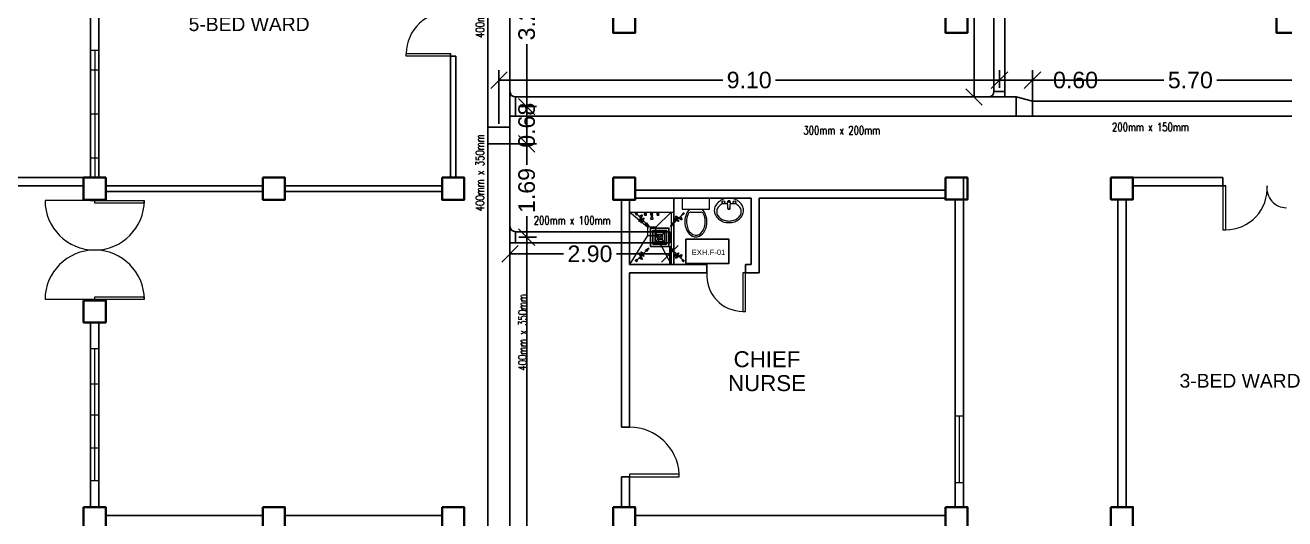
# Model space of a CAD drawing. Header units: millimetres. Extents: x 116 to 538, y 77 to 149.
# Drawn here: x 248.89 to 271.73, y 122.07 to 131.02 of the extents above; entities that cross this region are included whole.
import ezdxf

# ---------------------------------------------------------------- set-up
doc = ezdxf.new("R2010")
doc.units = ezdxf.units.MM
doc.header["$MEASUREMENT"] = 0
for name, color, linetype in [('AIR', 7, 'Continuous'), ('AIR-00', 8, 'Continuous'), ('AIR-03', 30, 'Continuous'), ('dimen', 7, 'Continuous'), ('ducting label', 7, 'Continuous'), ('exhaust', 7, 'Continuous'), ('label', 7, 'Continuous'), ('Legends', 7, 'Continuous')]:
    doc.layers.add(name, color=color, linetype=linetype)
doc.styles.add('Arch-Dim', font='simplex.shx', dxfattribs={"width": 0.75})
doc.styles.get("Standard").update_dxf_attribs({"font": 'arial.ttf'})
doc.styles.add('SWISSLT175', font='swissl.ttf', dxfattribs={"height": 0.175})
doc.dimstyles.new('Copy of dimension', dxfattribs={"dimtxt": 0.3, "dimasz": 0.3, "dimexe": 0.18, "dimexo": 0.0625, "dimgap": 0.09, "dimtad": 0, "dimzin": 0, "dimdsep": 46, "dimtxsty": 'Standard', "dimblk": 'OBLIQUE', "dimcen": 0.09, "dimclrd": 256, "dimclre": 256, "dimclrt": 256, "dimadec": 0, "dimazin": 0, "dimtfac": 1, "dimtofl": 0, "dimtmove": 0, "dimatfit": 3, "dimldrblk": 'OBLIQUE', "dimfxl": 1, "dimtolj": 1, "dimtzin": 0, "dimarcsym": 0})

# ---------------------------------------------------------------- blocks, each defined once
blk = doc.blocks.new('GRILL-C-IN')
at = {"layer": 'AIR-00', "color": 7, "ltscale": 3}
for p, q in [((-0.623, 0.601), (-0.674, 0.651)), ((-0.601, 0.623), (-0.651, 0.674)), ((-0.637, 0.637), (-0.3, 0.3)), ((0.637, 0.637), (0.3, 0.3)), ((0.601, 0.623), (0.651, 0.674)), ((0.623, 0.601), (0.674, 0.651)), ((-0.637, -0.637), (-0.3, -0.3)), ((0.637, -0.637), (0.3, -0.3)), ((-0.623, -0.601), (-0.674, -0.651)), ((-0.601, -0.623), (-0.651, -0.674)), ((0.601, -0.623), (0.651, -0.674)), ((0.623, -0.601), (0.674, -0.651))]:
    blk.add_line(p, q, dxfattribs=at)
at = {"layer": 'AIR-00', "color": 7}
for p, q in [((-0.188, 0.187), (0.187, -0.188)), ((0.187, 0.187), (-0.188, -0.188))]:
    blk.add_line(p, q, dxfattribs=at)
at = {"layer": 'AIR-00', "color": 7, "ltscale": 3}
for points in [[(-0.362, 0.393), (-0.393, 0.362), (-0.3, 0.3)], [(0.393, 0.362), (0.362, 0.393), (0.3, 0.3)], [(-0.362, -0.393), (-0.393, -0.362), (-0.3, -0.3)], [(0.393, -0.362), (0.362, -0.393), (0.3, -0.3)]]:
    blk.add_lwpolyline(points, close=True, dxfattribs=at)
at = {"layer": 'AIR-00', "color": 7}
for points in [[(-0.188, -0.188), (0.187, -0.188), (0.187, 0.187), (-0.188, 0.187)], [(-0.125, -0.125), (0.125, -0.125), (0.125, 0.125), (-0.125, 0.125)], [(-0.062, -0.062), (0.062, -0.062), (0.062, 0.062), (-0.062, 0.062)]]:
    blk.add_lwpolyline(points, close=True, dxfattribs=at)
at = {"layer": 'AIR-00', "color": 7, "ltscale": 3}
for points in [[(-0.441, 0.441), (-0.512, 0.404), (-0.432, 0.514), (-0.568, 0.43), (-0.477, 0.6), (-0.561, 0.561)], [(0.441, 0.441), (0.404, 0.512), (0.514, 0.432), (0.43, 0.568), (0.6, 0.477), (0.561, 0.561)], [(-0.441, -0.441), (-0.512, -0.404), (-0.432, -0.514), (-0.568, -0.43), (-0.477, -0.6), (-0.561, -0.561)], [(0.441, -0.441), (0.404, -0.512), (0.514, -0.432), (0.43, -0.568), (0.6, -0.477), (0.561, -0.561)]]:
    blk.add_spline(points, degree=3, dxfattribs=at)
for points in [[(-0.3, 0.3), (-0.362, 0.393), (-0.393, 0.362)], [(0.3, 0.3), (0.393, 0.362), (0.362, 0.393)], [(-0.3, -0.3), (-0.362, -0.393), (-0.393, -0.362)], [(0.3, -0.3), (0.393, -0.362), (0.362, -0.393)]]:
    blk.add_solid(points, dxfattribs=at)
at = {"layer": 'AIR-03', "color": 7}
blk.add_lwpolyline([(-0.25, -0.25), (0.25, -0.25), (0.25, 0.25), (-0.25, 0.25)], close=True, dxfattribs=at)
blk = doc.blocks.new('_Oblique')
at = {"color": 0, "linetype": 'ByBlock', "lineweight": -2}
blk.add_line((-0.5, -0.5), (0.5, 0.5), dxfattribs=at)
blk = doc.blocks.new('*D56')
at = {"layer": 'Defpoints', "color": 0, "transparency": 16777216}
for p in [(257.48, 132.765), (257.78, 129.548), (257.983, 129.548)]:
    blk.add_point(p, dxfattribs=at)
at = {"layer": 'dimen', "lineweight": -2, "transparency": 16777216}
for p, q in [((257.542, 132.765), (258.163, 132.765)), ((257.983, 132.765), (257.983, 131.634)), ((257.983, 129.548), (257.983, 130.678)), ((257.842, 129.548), (258.163, 129.548))]:
    blk.add_line(p, q, dxfattribs=at)
at = {"layer": 'dimen', "lineweight": -2, "transparency": 16777216, "xscale": 0.3, "yscale": 0.3, "zscale": 0.3}
for p, rotation in [((257.983, 132.765), 90), ((257.983, 129.548), 270)]:
    blk.add_blockref('_Oblique', p, dxfattribs=dict(at, rotation=rotation))
at = {"layer": 'dimen', "transparency": 16777216, "insert": (257.983, 131.156), "char_height": 0.3, "attachment_point": 5, "rotation": 90}
blk.add_mtext('\\A1;3.22', dxfattribs=at)
blk = doc.blocks.new('*D57')
at = {"layer": 'Defpoints', "color": 0, "transparency": 16777216}
for p in [(257.78, 129.548), (257.48, 128.873), (257.983, 128.873)]:
    blk.add_point(p, dxfattribs=at)
at = {"layer": 'dimen', "lineweight": -2, "transparency": 16777216}
for p, q in [((257.842, 129.548), (258.163, 129.548)), ((257.983, 129.548), (257.983, 128.873)), ((257.542, 128.873), (258.163, 128.873))]:
    blk.add_line(p, q, dxfattribs=at)
at = {"layer": 'dimen', "lineweight": -2, "transparency": 16777216, "xscale": 0.3, "yscale": 0.3, "zscale": 0.3}
for p, rotation in [((257.983, 129.548), 90), ((257.983, 128.873), 270)]:
    blk.add_blockref('_Oblique', p, dxfattribs=dict(at, rotation=rotation))
at = {"layer": 'dimen', "transparency": 16777216, "insert": (257.983, 129.211), "char_height": 0.3, "attachment_point": 5, "rotation": 90}
blk.add_mtext('\\A1;0.68', dxfattribs=at)
blk = doc.blocks.new('*D58')
at = {"layer": 'Defpoints', "color": 0, "transparency": 16777216}
for p in [(257.48, 128.873), (257.78, 127.18), (257.983, 127.18)]:
    blk.add_point(p, dxfattribs=at)
at = {"layer": 'dimen', "lineweight": -2, "transparency": 16777216}
for p, q in [((257.542, 128.873), (258.163, 128.873)), ((257.983, 128.873), (257.983, 128.492)), ((257.983, 127.18), (257.983, 127.561)), ((257.842, 127.18), (258.163, 127.18))]:
    blk.add_line(p, q, dxfattribs=at)
at = {"layer": 'dimen', "lineweight": -2, "transparency": 16777216, "xscale": 0.3, "yscale": 0.3, "zscale": 0.3}
for p, rotation in [((257.983, 128.873), 90), ((257.983, 127.18), 270)]:
    blk.add_blockref('_Oblique', p, dxfattribs=dict(at, rotation=rotation))
at = {"layer": 'dimen', "transparency": 16777216, "insert": (257.983, 128.027), "char_height": 0.3, "attachment_point": 5, "rotation": 90}
blk.add_mtext('\\A1;1.69', dxfattribs=at)
blk = doc.blocks.new('*D59')
at = {"layer": 'Defpoints', "color": 0, "transparency": 16777216}
for p in [(257.78, 127.18), (257.78, 110.447), (257.983, 110.447)]:
    blk.add_point(p, dxfattribs=at)
at = {"layer": 'dimen', "lineweight": -2, "transparency": 16777216}
for p, q in [((257.842, 127.18), (258.163, 127.18)), ((257.983, 127.18), (257.983, 119.396)), ((257.983, 110.447), (257.983, 118.232)), ((257.842, 110.447), (258.163, 110.447))]:
    blk.add_line(p, q, dxfattribs=at)
at = {"layer": 'dimen', "lineweight": -2, "transparency": 16777216, "xscale": 0.3, "yscale": 0.3, "zscale": 0.3}
for p, rotation in [((257.983, 127.18), 90), ((257.983, 110.447), 270)]:
    blk.add_blockref('_Oblique', p, dxfattribs=dict(at, rotation=rotation))
at = {"layer": 'dimen', "transparency": 16777216, "insert": (257.983, 118.814), "char_height": 0.3, "attachment_point": 5, "rotation": 90}
blk.add_mtext('\\A1;16.73', dxfattribs=at)
blk = doc.blocks.new('*D60')
at = {"layer": 'Defpoints', "color": 0, "transparency": 16777216}
for p in [(257.68, 127.08), (260.58, 127.08), (260.58, 126.878)]:
    blk.add_point(p, dxfattribs=at)
at = {"layer": 'dimen', "lineweight": -2, "transparency": 16777216}
for p, q in [((257.68, 127.018), (257.68, 126.698)), ((260.58, 127.018), (260.58, 126.698)), ((257.68, 126.878), (258.648, 126.878)), ((260.58, 126.878), (259.611, 126.878))]:
    blk.add_line(p, q, dxfattribs=at)
at = {"layer": 'dimen', "lineweight": -2, "transparency": 16777216, "xscale": 0.3, "yscale": 0.3, "zscale": 0.3, "rotation": 180}
blk.add_blockref('_Oblique', (257.68, 126.878), dxfattribs=at)
at = {"layer": 'dimen', "lineweight": -2, "transparency": 16777216, "xscale": 0.3, "yscale": 0.3, "zscale": 0.3}
blk.add_blockref('_Oblique', (260.58, 126.878), dxfattribs=at)
at = {"layer": 'dimen', "transparency": 16777216, "insert": (259.13, 126.878), "char_height": 0.3, "attachment_point": 5}
blk.add_mtext('\\A1;2.90', dxfattribs=at)
blk = doc.blocks.new('*D71')
at = {"layer": 'Defpoints', "color": 0, "transparency": 16777216}
for p in [(266.555, 130.029), (266.555, 129.823), (257.48, 129.173)]:
    blk.add_point(p, dxfattribs=at)
at = {"layer": 'dimen', "lineweight": -2, "transparency": 16777216}
for p, q in [((257.48, 129.236), (257.48, 130.209)), ((266.555, 129.886), (266.555, 130.209)), ((257.48, 130.029), (261.538, 130.029)), ((266.555, 130.029), (262.496, 130.029))]:
    blk.add_line(p, q, dxfattribs=at)
at = {"layer": 'dimen', "lineweight": -2, "transparency": 16777216, "xscale": 0.3, "yscale": 0.3, "zscale": 0.3, "rotation": 180}
blk.add_blockref('_Oblique', (257.48, 130.029), dxfattribs=at)
at = {"layer": 'dimen', "lineweight": -2, "transparency": 16777216, "xscale": 0.3, "yscale": 0.3, "zscale": 0.3}
blk.add_blockref('_Oblique', (266.555, 130.029), dxfattribs=at)
at = {"layer": 'dimen', "transparency": 16777216, "insert": (262.017, 130.029), "char_height": 0.3, "attachment_point": 5}
blk.add_mtext('\\A1;9.10', dxfattribs=at)
blk = doc.blocks.new('*D72')
at = {"layer": 'Defpoints', "color": 0, "transparency": 16777216}
for p in [(267.155, 130.029), (266.555, 129.823), (267.155, 129.511)]:
    blk.add_point(p, dxfattribs=at)
at = {"layer": 'dimen', "lineweight": -2, "transparency": 16777216}
for p, q in [((266.555, 129.886), (266.555, 130.209)), ((267.155, 129.573), (267.155, 130.209)), ((266.555, 130.029), (267.155, 130.029)), ((267.155, 130.029), (267.455, 130.029))]:
    blk.add_line(p, q, dxfattribs=at)
at = {"layer": 'dimen', "lineweight": -2, "transparency": 16777216, "xscale": 0.3, "yscale": 0.3, "zscale": 0.3, "rotation": 180}
blk.add_blockref('_Oblique', (266.555, 130.029), dxfattribs=at)
at = {"layer": 'dimen', "lineweight": -2, "transparency": 16777216, "xscale": 0.3, "yscale": 0.3, "zscale": 0.3}
blk.add_blockref('_Oblique', (267.155, 130.029), dxfattribs=at)
at = {"layer": 'dimen', "transparency": 16777216, "insert": (267.934, 130.029), "char_height": 0.3, "attachment_point": 5}
blk.add_mtext('\\A1;0.60', dxfattribs=at)
blk = doc.blocks.new('*D73')
at = {"layer": 'Defpoints', "color": 0, "transparency": 16777216}
for p in [(272.876, 130.029), (267.155, 129.511), (272.876, 129.273)]:
    blk.add_point(p, dxfattribs=at)
at = {"layer": 'dimen', "lineweight": -2, "transparency": 16777216}
for p, q in [((267.155, 129.573), (267.155, 130.209)), ((272.876, 129.336), (272.876, 130.209)), ((267.155, 130.029), (269.537, 130.029)), ((272.876, 130.029), (270.495, 130.029))]:
    blk.add_line(p, q, dxfattribs=at)
at = {"layer": 'dimen', "lineweight": -2, "transparency": 16777216, "xscale": 0.3, "yscale": 0.3, "zscale": 0.3, "rotation": 180}
blk.add_blockref('_Oblique', (267.155, 130.029), dxfattribs=at)
at = {"layer": 'dimen', "lineweight": -2, "transparency": 16777216, "xscale": 0.3, "yscale": 0.3, "zscale": 0.3}
blk.add_blockref('_Oblique', (272.876, 130.029), dxfattribs=at)
at = {"layer": 'dimen', "transparency": 16777216, "insert": (270.016, 130.029), "char_height": 0.3, "attachment_point": 5}
blk.add_mtext('\\A1;5.70', dxfattribs=at)
blk = doc.blocks.new('*D81')
at = {"layer": 'Defpoints', "color": 0, "transparency": 16777216}
for p in [(266.094, 137.444), (266.655, 137.444), (266.655, 129.723)]:
    blk.add_point(p, dxfattribs=at)
at = {"layer": 'dimen', "lineweight": -2, "transparency": 16777216}
for p, q in [((266.593, 137.444), (265.914, 137.444)), ((266.094, 137.444), (266.094, 134.062)), ((266.094, 129.723), (266.094, 133.106)), ((266.593, 129.723), (265.914, 129.723))]:
    blk.add_line(p, q, dxfattribs=at)
at = {"layer": 'dimen', "lineweight": -2, "transparency": 16777216, "xscale": 0.3, "yscale": 0.3, "zscale": 0.3}
for p, rotation in [((266.094, 137.444), 90), ((266.094, 129.723), 270)]:
    blk.add_blockref('_Oblique', p, dxfattribs=dict(at, rotation=rotation))
at = {"layer": 'dimen', "transparency": 16777216, "insert": (266.094, 133.584), "char_height": 0.3, "attachment_point": 5, "rotation": 90}
blk.add_mtext('\\A1;7.70', dxfattribs=at)

msp = doc.modelspace()

# ---------------------------------------------------------------- linework, layer by layer
at = {"color": 8, "lineweight": 25}
for p, q in [((250.075, 128.26), (250.075, 133.86)), ((250.225, 128.26), (250.225, 133.86)), ((256.6, 130.51), (256.6, 128.26)), ((256.6, 130.46), (256.7, 130.46)), ((256.7, 130.46), (256.7, 128.26)), ((244.65, 128.26), (249.95, 128.26)), ((270.607, 128.264), (268.975, 128.264)), ((270.607, 128.114), (270.607, 128.264)), ((246.95, 128.11), (249.95, 128.11)), ((250.35, 128.11), (253.2, 128.11)), ((250.35, 128.01), (253.2, 128.01)), ((253.6, 128.11), (256.45, 128.11)), ((253.6, 128.01), (256.45, 128.01)), ((270.657, 128.114), (268.975, 128.114)), ((250.075, 127.86), (250.075, 127.848)), ((250.075, 127.848), (250.225, 127.848)), ((250.225, 127.86), (250.225, 127.848)), ((268.7, 127.864), (268.7, 122.287)), ((268.85, 127.864), (268.85, 122.287)), ((250.225, 126.048), (250.075, 126.048)), ((250.075, 126.035), (250.075, 126.048)), ((250.225, 126.035), (250.225, 126.048)), ((250.075, 122.285), (250.075, 125.635)), ((250.225, 122.285), (250.225, 125.635)), ((253.2, 122.135), (250.35, 122.135)), ((256.45, 122.135), (253.6, 122.135))]:
    msp.add_line(p, q, dxfattribs=at)
at = {"color": 8, "lineweight": 9}
for p, q in [((250.075, 130.573), (250.225, 130.573)), ((250.075, 128.26), (250.075, 130.573)), ((250.15, 130.573), (250.15, 128.26)), ((250.075, 129.416), (250.075, 130.216)), ((250.075, 130.216), (250.225, 130.216)), ((250.225, 130.216), (250.225, 128.616)), ((250.075, 129.416), (250.225, 129.416)), ((250.225, 128.616), (250.075, 128.616)), ((250.075, 128.26), (250.225, 128.26)), ((260.8, 127.886), (260.8, 127.686)), ((261.3, 127.886), (260.8, 127.886)), ((260.8, 127.686), (261.3, 127.686)), ((261.3, 127.686), (261.3, 127.886)), ((261.636, 127.688), (261.623, 127.81)), ((261.665, 127.688), (261.678, 127.81)), ((260.12, 127.636), (260.154, 127.636)), ((260.12, 127.635), (260.12, 127.636)), ((260.12, 127.635), (260.154, 127.635)), ((260.12, 127.635), (260.123, 127.628)), ((260.12, 127.603), (260.122, 127.607)), ((260.12, 127.581), (260.12, 127.603)), ((260.12, 127.581), (260.153, 127.581)), ((260.124, 127.579), (260.12, 127.581)), ((260.123, 127.628), (260.15, 127.628)), ((260.123, 127.614), (260.123, 127.617)), ((260.123, 127.617), (260.15, 127.617)), ((260.123, 127.614), (260.151, 127.614)), ((260.123, 127.609), (260.123, 127.614)), ((260.124, 127.603), (260.131, 127.603)), ((260.124, 127.59), (260.124, 127.602)), ((260.124, 127.579), (260.15, 127.579)), ((260.124, 127.577), (260.124, 127.579)), ((260.124, 127.577), (260.15, 127.577)), ((260.125, 127.628), (260.125, 127.617)), ((260.131, 127.589), (260.131, 127.602)), ((260.15, 127.603), (260.143, 127.603)), ((260.143, 127.589), (260.143, 127.602)), ((260.148, 127.628), (260.148, 127.617)), ((260.154, 127.635), (260.15, 127.628)), ((260.151, 127.614), (260.15, 127.617)), ((260.15, 127.59), (260.15, 127.602)), ((260.15, 127.579), (260.153, 127.581)), ((260.15, 127.577), (260.15, 127.579)), ((260.151, 127.609), (260.151, 127.614)), ((260.153, 127.603), (260.151, 127.607)), ((260.153, 127.581), (260.153, 127.603)), ((260.154, 127.635), (260.154, 127.636)), ((260.233, 127.63), (260.221, 127.636)), ((260.221, 127.636), (260.279, 127.636)), ((260.238, 127.551), (260.229, 127.509)), ((260.27, 127.504), (260.231, 127.504)), ((260.268, 127.63), (260.233, 127.63)), ((260.233, 127.621), (260.233, 127.63)), ((260.233, 127.63), (260.268, 127.63)), ((260.268, 127.621), (260.233, 127.621)), ((260.234, 127.603), (260.236, 127.607)), ((260.234, 127.581), (260.234, 127.603)), ((260.234, 127.581), (260.243, 127.581)), ((260.237, 127.579), (260.234, 127.581)), ((260.236, 127.614), (260.237, 127.617)), ((260.236, 127.614), (260.243, 127.614)), ((260.236, 127.609), (260.236, 127.614)), ((260.237, 127.617), (260.243, 127.617)), ((260.237, 127.603), (260.243, 127.603)), ((260.237, 127.59), (260.237, 127.602)), ((260.237, 127.579), (260.243, 127.579)), ((260.237, 127.577), (260.237, 127.579)), ((260.237, 127.577), (260.243, 127.577)), ((260.238, 127.558), (260.238, 127.551)), ((260.263, 127.558), (260.238, 127.558)), ((260.238, 127.551), (260.263, 127.551)), ((260.238, 127.551), (260.263, 127.551)), ((260.239, 127.621), (260.239, 127.617)), ((260.243, 127.558), (260.243, 127.621)), ((260.243, 127.621), (260.258, 127.621)), ((260.258, 127.621), (260.258, 127.558)), ((260.258, 127.617), (260.264, 127.617)), ((260.258, 127.614), (260.264, 127.614)), ((260.264, 127.603), (260.258, 127.603)), ((260.258, 127.581), (260.267, 127.581)), ((260.258, 127.579), (260.263, 127.579)), ((260.258, 127.577), (260.263, 127.577)), ((260.262, 127.621), (260.262, 127.617)), ((260.263, 127.59), (260.263, 127.602)), ((260.263, 127.579), (260.267, 127.581)), ((260.263, 127.577), (260.263, 127.579)), ((260.263, 127.551), (260.263, 127.558)), ((260.263, 127.551), (260.271, 127.509)), ((260.264, 127.614), (260.264, 127.617)), ((260.264, 127.609), (260.264, 127.614)), ((260.267, 127.603), (260.265, 127.607)), ((260.267, 127.581), (260.267, 127.603)), ((260.279, 127.636), (260.268, 127.63)), ((260.268, 127.63), (260.268, 127.621)), ((260.347, 127.635), (260.347, 127.636)), ((260.347, 127.636), (260.381, 127.636)), ((260.347, 127.635), (260.35, 127.628)), ((260.347, 127.635), (260.381, 127.635)), ((260.347, 127.603), (260.35, 127.607)), ((260.347, 127.581), (260.347, 127.603)), ((260.351, 127.579), (260.347, 127.581)), ((260.347, 127.581), (260.381, 127.581)), ((260.35, 127.628), (260.378, 127.628)), ((260.35, 127.614), (260.351, 127.617)), ((260.35, 127.609), (260.35, 127.614)), ((260.35, 127.614), (260.378, 127.614)), ((260.351, 127.617), (260.377, 127.617)), ((260.351, 127.603), (260.358, 127.603)), ((260.351, 127.59), (260.351, 127.602)), ((260.351, 127.577), (260.351, 127.579)), ((260.351, 127.579), (260.377, 127.579)), ((260.351, 127.577), (260.377, 127.577)), ((260.353, 127.628), (260.353, 127.617)), ((260.358, 127.589), (260.358, 127.602)), ((260.377, 127.603), (260.37, 127.603)), ((260.37, 127.589), (260.37, 127.602)), ((260.375, 127.628), (260.375, 127.617)), ((260.378, 127.614), (260.377, 127.617)), ((260.377, 127.59), (260.377, 127.602)), ((260.377, 127.579), (260.381, 127.581)), ((260.377, 127.577), (260.377, 127.579)), ((260.381, 127.635), (260.378, 127.628)), ((260.378, 127.609), (260.378, 127.614)), ((260.381, 127.603), (260.378, 127.607)), ((260.381, 127.635), (260.381, 127.636)), ((260.381, 127.581), (260.381, 127.603)), ((260.96, 127.636), (261.141, 127.636)), ((250.075, 125.16), (250.225, 125.16)), ((250.075, 123.96), (250.075, 125.16)), ((250.15, 122.76), (250.15, 125.16)), ((250.225, 125.16), (250.225, 122.76)), ((250.075, 124.523), (250.225, 124.523)), ((250.075, 123.96), (250.075, 122.76)), ((250.075, 123.96), (250.225, 123.96)), ((250.075, 123.36), (250.225, 123.36)), ((250.225, 122.76), (250.075, 122.76))]:
    msp.add_line(p, q, dxfattribs=at)
at = {"color": 8, "linetype": 'ByBlock', "lineweight": 25}
for p, q in [((265.9, 122.287), (265.9, 128.262)), ((259.95, 128.036), (265.575, 128.036)), ((259.7, 127.86), (259.7, 123.735)), ((259.85, 127.86), (259.85, 126.686)), ((259.85, 127.86), (259.85, 126.686)), ((259.85, 127.736), (259.85, 126.686)), ((259.95, 127.886), (262.05, 127.886)), ((262.05, 127.886), (259.95, 127.886)), ((262.05, 127.886), (259.95, 127.886)), ((262.2, 127.886), (265.575, 127.886)), ((262.35, 127.886), (262.2, 127.886)), ((265.75, 122.285), (265.75, 127.862)), ((259.85, 126.536), (259.85, 123.735)), ((259.7, 123.735), (259.85, 123.735)), ((259.7, 122.835), (259.7, 122.635)), ((259.7, 122.835), (259.85, 122.835)), ((259.85, 122.835), (259.85, 122.735)), ((259.85, 122.835), (259.85, 122.285)), ((259.7, 122.635), (259.7, 122.635)), ((259.7, 122.635), (259.7, 122.285)), ((261.8, 122.135), (259.95, 122.135)), ((261.8, 122.135), (265.575, 122.135))]:
    msp.add_line(p, q, dxfattribs=at)
at = {"color": 8, "lineweight": 13}
for p, q in [((250.15, 127.848), (249.25, 127.848)), ((250.15, 127.848), (251.05, 127.848)), ((250.15, 127.798), (250.15, 127.848)), ((251.05, 127.798), (250.15, 127.798)), ((251.05, 127.848), (251.05, 127.798)), ((250.15, 126.098), (251.05, 126.098)), ((250.15, 126.048), (250.15, 126.098)), ((251.05, 126.098), (251.05, 126.048)), ((250.15, 126.048), (249.25, 126.048)), ((251.05, 126.048), (250.15, 126.048))]:
    msp.add_line(p, q, dxfattribs=at)
at = {"color": 8, "linetype": 'ByBlock', "lineweight": 9, "ltscale": 0.3}
for p, q in [((260.65, 127.886), (260.65, 126.686)), ((260.175, 127.361), (259.85, 127.636)), ((260.325, 127.361), (260.6, 127.636)), ((260.6, 127.636), (260.6, 126.686)), ((260.175, 127.211), (259.85, 126.686)), ((260.325, 127.211), (260.6, 126.686))]:
    msp.add_line(p, q, dxfattribs=at)
at = {"color": 8, "linetype": 'ByBlock', "lineweight": 9}
for p, q in [((260.65, 127.636), (260.65, 127.886)), ((259.85, 127.636), (260.65, 127.636)), ((265.9, 123.935), (265.75, 123.935)), ((265.825, 123.935), (265.825, 122.735)), ((265.9, 122.735), (265.9, 123.935)), ((265.75, 122.735), (265.9, 122.735))]:
    msp.add_line(p, q, dxfattribs=at)
at = {"color": 8, "linetype": 'ByBlock', "lineweight": 25, "ltscale": 0.3}
for p, q in [((262.05, 127.886), (262.05, 126.686)), ((262.2, 127.886), (262.2, 126.536)), ((259.85, 126.686), (261.25, 126.686)), ((259.85, 126.536), (261.25, 126.536)), ((261.25, 126.686), (261.25, 126.536)), ((261.95, 126.686), (262.05, 126.686)), ((261.95, 126.686), (261.95, 126.536)), ((261.95, 126.536), (262.2, 126.536))]:
    msp.add_line(p, q, dxfattribs=at)
at = {"color": 8, "linetype": 'ByBlock', "lineweight": 13}
for p, q in [((260.75, 122.885), (259.85, 122.885)), ((259.85, 122.885), (259.85, 122.835)), ((260.75, 122.835), (260.75, 122.885)), ((259.85, 122.835), (260.75, 122.835))]:
    msp.add_line(p, q, dxfattribs=at)
at = {"color": 8, "lineweight": 35}
for points in [[(259.55, 131.286), (259.95, 131.286), (259.95, 130.886), (259.55, 130.886)], [(265.575, 131.288), (265.975, 131.288), (265.975, 130.888), (265.575, 130.888)], [(271.575, 131.288), (271.975, 131.288), (271.975, 130.888), (271.575, 130.888)], [(249.95, 128.26), (250.35, 128.26), (250.35, 127.86), (249.95, 127.86)], [(253.2, 128.26), (253.6, 128.26), (253.6, 127.86), (253.2, 127.86)], [(256.45, 128.26), (256.85, 128.26), (256.85, 127.86), (256.45, 127.86)], [(268.575, 128.264), (268.975, 128.264), (268.975, 127.864), (268.575, 127.864)], [(249.95, 126.035), (250.35, 126.035), (250.35, 125.635), (249.95, 125.635)], [(249.95, 122.285), (250.35, 122.285), (250.35, 121.885), (249.95, 121.885)], [(253.2, 122.285), (253.6, 122.285), (253.6, 121.885), (253.2, 121.885)], [(256.45, 122.285), (256.85, 122.285), (256.85, 121.885), (256.45, 121.885)], [(268.575, 122.287), (268.975, 122.287), (268.975, 121.887), (268.575, 121.887)]]:
    msp.add_lwpolyline(points, close=True, dxfattribs=at)
at = {"color": 8, "lineweight": 9}
for points in [[(250.075, 130.573), (250.225, 130.573), (250.225, 128.26), (250.075, 128.26)], [(250.075, 122.76), (250.075, 125.16), (250.225, 125.16), (250.225, 122.76)], [(250.075, 125.16), (250.225, 125.16), (250.225, 122.76), (250.075, 122.76)]]:
    msp.add_lwpolyline(points, close=True, dxfattribs=at)
at = {"color": 8, "lineweight": 13, "ltscale": 0.03}
for points in [[(256.6, 130.51), (256.6, 130.46), (255.8, 130.46), (255.8, 130.51)], [(270.657, 128.114), (270.607, 128.114), (270.607, 127.314), (270.657, 127.314)], [(261.95, 126.536), (261.9, 126.536), (261.9, 125.836), (261.95, 125.836)]]:
    msp.add_lwpolyline(points, close=True, dxfattribs=at)
at = {"color": 8, "linetype": 'ByBlock', "lineweight": 35}
for points in [[(259.55, 128.26), (259.95, 128.26), (259.95, 127.86), (259.55, 127.86)], [(265.575, 128.262), (265.975, 128.262), (265.975, 127.862), (265.575, 127.862)], [(259.55, 122.285), (259.95, 122.285), (259.95, 121.885), (259.55, 121.885)], [(265.575, 122.287), (265.975, 122.287), (265.975, 121.887), (265.575, 121.887)]]:
    msp.add_lwpolyline(points, close=True, dxfattribs=at)
at = {"color": 8, "lineweight": 9}
msp.add_lwpolyline([(261.385, 127.665, 0.11576), (261.405, 127.583, 0.104047), (261.463, 127.509, 0.090875), (261.547, 127.461, 0.083344), (261.65, 127.444, 0.083344), (261.754, 127.461, 0.090875), (261.838, 127.509, 0.104047), (261.896, 127.583, 0.11576), (261.915, 127.665, 0.11576), (261.896, 127.748, 0.104047), (261.838, 127.821, 0.090875), (261.754, 127.869, 0.083344), (261.65, 127.886, 0.083344), (261.547, 127.869, 0.090875), (261.463, 127.821, 0.104047), (261.405, 127.748, 0.11576)], format="xyb", close=True, dxfattribs=at)
for points in [[(261.428, 127.644, 0.124838), (261.444, 127.581, 0.105788), (261.493, 127.524, 0.086697), (261.563, 127.488, 0.076776), (261.65, 127.474, 0.076776), (261.738, 127.488, 0.086697), (261.808, 127.524, 0.105788), (261.857, 127.581, 0.124838), (261.873, 127.644, 0.124838), (261.857, 127.707, 0.105788), (261.808, 127.764, 0.040067), (261.777, 127.784), (261.675, 127.784, 0.040067)], [(261.626, 127.784), (261.524, 127.784, 0.040067), (261.493, 127.764, 0.105788), (261.444, 127.707, 0.124838), (261.428, 127.644, 0.124838)]]:
    msp.add_lwpolyline(points, format="xyb", dxfattribs=at)
at = {"color": 8, "linetype": 'ByBlock', "lineweight": 25}
msp.add_lwpolyline([(262.2, 127.386), (262.2, 127.886)], dxfattribs=at)
at = {"color": 8, "linetype": 'ByBlock', "lineweight": 9, "ltscale": 0.3}
msp.add_lwpolyline([(260.6, 127.636), (260.6, 126.686), (260.65, 126.686), (260.65, 127.636), (260.65, 127.636)], dxfattribs=at)
at = {"color": 8, "linetype": 'ByBlock', "lineweight": 9, "ltscale": 0.03}
msp.add_lwpolyline([(260.325, 127.361), (260.175, 127.361), (260.175, 127.211), (260.325, 127.211)], close=True, dxfattribs=at)
at = {"color": 8, "lineweight": 9}
for centre, radius in [((261.549, 127.813), 0.0255), ((261.65, 127.82), 0.0095), ((261.752, 127.813), 0.0255)]:
    msp.add_circle(centre, radius, dxfattribs=at)
at = {"color": 8, "lineweight": 13, "ltscale": 0.03}
for centre, radius, start, end in [((256.552, 130.51), 0.752, 86.3048, 180), ((270.657, 128.066), 0.752, 270, 3.6952), ((271.757, 128.067), 0.353, 172.3719, 270), ((261.9, 126.488), 0.652, 175.7578, 270)]:
    msp.add_arc(centre, radius, start, end, dxfattribs=at)
at = {"color": 8, "lineweight": 13}
for centre, start, end in [((250.15, 127.848), 180, 0), ((250.15, 126.048), 0, 180)]:
    msp.add_arc(centre, 0.9, start, end, dxfattribs=at)
at = {"color": 8, "lineweight": 9}
for centre, radius, start, end in [((261.65, 127.813), 0.028, 353.7545, 186.2455), ((261.65, 127.711), 0.025, 138.7978, 233.6932), ((261.65, 127.782), 0.0948, 261.2026, 278.7974), ((261.65, 127.711), 0.025, 251.3793, 288.6207), ((261.65, 127.711), 0.025, 306.3068, 41.2022), ((260.96, 127.586), 0.05, 90, 151.8499), ((261.141, 127.586), 0.05, 28.0084, 90)]:
    msp.add_arc(centre, radius, start, end, dxfattribs=at)
at = {"color": 8, "linetype": 'ByBlock', "lineweight": 13}
msp.add_arc((259.85, 122.835), 0.9, 3.1847, 90, dxfattribs=at)
at = {"color": 8, "lineweight": 9}
for centre, major_axis, ratio, start_param, end_param in [((261.05, 127.461), (0, 0.275), 0.727273, 0.612555, 5.670631), ((260.111, 127.59), (-0.00896, 0.00896), 1, 3.15309, 3.864175), ((260.119, 127.609), (0.00268, 0.00268), 1, 5.003733, 5.497675), ((260.108, 127.596), (0.0118, 0.0118), 1, 6.018417, 6.150642), ((260.12, 127.602), (0.00268, 0.00268), 1, 5.497675, 6.125314), ((260.142, 127.596), (0.00887, 0.00887), 1, 1.36743, 1.728443), ((260.134, 127.602), (-0.00268, 0.00268), 1, 0.157647, 0.785286), ((260.141, 127.59), (-0.00738, 0.00738), 1, 0.858879, 1.643677), ((260.137, 127.585), (-0.00268, 0.00268), 1, 1.643677, 3.068487), ((260.137, 127.604), (-0.00268, 0.00268), 1, -1.367654, -0.203367), ((260.132, 127.596), (0.00887, 0.00887), 1, 6.125314, 6.486327), ((260.132, 127.59), (0.00738, 0.00738), 1, 4.639283, 5.424081), ((260.139, 127.602), (-0.00268, 0.00268), 1, 3.926878, 4.554518), ((260.154, 127.602), (0.00268, 0.00268), 1, 1.728443, 2.356082), ((260.162, 127.59), (0.00896, 0.00896), 1, 2.418785, 3.129871), ((260.155, 127.609), (0.00268, 0.00268), 1, 2.356082, 2.850023), ((260.165, 127.596), (-0.0118, 0.0118), 1, 0.132318, 0.264544), ((260.225, 127.59), (0.00896, 0.00896), 1, 4.723886, 5.434971), ((260.222, 127.596), (0.0118, 0.0118), 1, 6.018417, 6.150642), ((260.233, 127.609), (-0.00268, 0.00268), 1, 3.432937, 3.926878), ((260.233, 127.602), (-0.00268, 0.00268), 1, 3.926878, 4.554518), ((260.267, 127.602), (-0.00268, 0.00268), 1, 0.157647, 0.785286), ((260.276, 127.59), (-0.00896, 0.00896), 1, 0.847989, 1.559075), ((260.268, 127.609), (-0.00268, 0.00268), 1, 0.785286, 1.279227), ((260.279, 127.596), (0.0118, 0.0118), 1, 1.703115, 1.83534), ((260.268, 127.507), (-0.00268, 0.00268), 1, 2.924915, 4.294977), ((260.338, 127.59), (-0.00896, 0.00896), 1, 3.15309, 3.864175), ((260.336, 127.596), (-0.0118, 0.0118), 1, 4.44762, 4.579846), ((260.346, 127.609), (0.00268, 0.00268), 1, 5.003733, 5.497675), ((260.347, 127.602), (0.00268, 0.00268), 1, 5.497675, 6.125314), ((260.362, 127.602), (-0.00268, 0.00268), 1, 0.157647, 0.785286), ((260.368, 127.59), (-0.00738, 0.00738), 1, 0.858879, 1.643677), ((260.369, 127.596), (0.00887, 0.00887), 1, 1.36743, 1.728443), ((260.364, 127.604), (-0.00268, 0.00268), 1, -1.367654, -0.203367), ((260.364, 127.585), (-0.00268, 0.00268), 1, 1.643677, 3.068487), ((260.359, 127.596), (0.00887, 0.00887), 1, 6.125314, 6.486327), ((260.36, 127.59), (0.00738, 0.00738), 1, 4.639283, 5.424081), ((260.366, 127.602), (-0.00268, 0.00268), 1, 3.926878, 4.554518), ((260.381, 127.602), (0.00268, 0.00268), 1, 1.728443, 2.356082), ((260.39, 127.59), (0.00896, 0.00896), 1, 2.418785, 3.129871), ((260.382, 127.609), (0.00268, 0.00268), 1, 2.356082, 2.850023), ((260.392, 127.596), (0.0118, 0.0118), 1, 1.703115, 1.83534)]:
    msp.add_ellipse(centre, major_axis=major_axis, ratio=ratio, start_param=start_param, end_param=end_param, dxfattribs=at)
at = {"color": 8, "lineweight": 9, "extrusion": (4.99074e-41, -2.88216e-41, -1)}
msp.add_ellipse((260.233, 127.507), major_axis=(-0.00268, 0.00268), ratio=1, start_param=4.495936, end_param=5.865998, dxfattribs=at)
at = {"color": 8, "lineweight": 9}
msp.add_open_spline([(260.916, 127.61), (260.907, 127.593), (260.899, 127.575), (260.873, 127.484), (260.878, 127.397), (260.935, 127.265), (260.986, 127.224), (261.084, 127.21), (261.136, 127.236), (261.21, 127.348), (261.228, 127.431), (261.212, 127.545), (261.201, 127.58), (261.185, 127.61)], degree=3, knots=[0.937253, 0.937253, 0.937253, 0.937253, 1.185372, 1.185372, 2.113864, 2.113864, 3.042356, 3.042356, 3.970847, 3.970847, 4.899339, 4.899339, 5.346062, 5.346062, 5.346062, 5.346062], dxfattribs=at)
at = {"layer": 'exhaust'}
for p, q in [((257.28, 139.082), (257.28, 99.893)), ((266.455, 137.444), (266.455, 129.823)), ((266.655, 137.444), (266.655, 129.723)), ((257.68, 132.765), (257.68, 110.047)), ((266.855, 129.723), (257.78, 129.723)), ((257.78, 129.723), (257.78, 129.373)), ((266.455, 129.823), (266.655, 129.823)), ((266.855, 129.723), (266.855, 129.373)), ((266.855, 129.723), (267.155, 129.648)), ((280.845, 129.648), (267.155, 129.648)), ((267.155, 129.648), (267.155, 129.373)), ((280.845, 129.373), (257.68, 129.373)), ((257.68, 129.173), (257.28, 129.173)), ((257.68, 128.873), (257.28, 128.873)), ((260.58, 127.28), (257.78, 127.28)), ((257.78, 127.28), (257.78, 127.08)), ((260.58, 127.28), (260.58, 127.08)), ((260.58, 127.08), (257.68, 127.08))]:
    msp.add_line(p, q, dxfattribs=at)
for centre, start, end in [((257.78, 129.823), 180, 270), ((266.355, 129.823), 270, 0), ((257.78, 127.38), 180, 270)]:
    msp.add_arc(centre, 0.1, start, end, dxfattribs=at)
at = {"layer": 'Legends'}
msp.add_lwpolyline([(260.871, 127.143), (261.65, 127.143), (261.65, 126.706), (260.871, 126.706)], close=True, dxfattribs=at)

# ---------------------------------------------------------------- block references
at = {"layer": 'AIR', "xscale": 0.6658363358532475, "yscale": 0.6658363358532475, "zscale": 0.6658363358532475}
msp.add_blockref('GRILL-C-IN', (260.396, 127.18), dxfattribs=at)

# ---------------------------------------------------------------- texts
at = {"layer": 'ducting label', "color": 7, "linetype": 'Continuous', "lineweight": 25, "char_height": 0.15, "attachment_point": 1, "rotation": 90, "style": 'Arch-Dim'}
for s, width, insert in [('\\A1;400mm x 400mm', 1.55529, (257.061, 130.792)), ('\\A1;400mm x 350mm', 1.5863, (257.06, 127.653)), ('\\A1;400mm x 350mm', 1.6378, (257.833, 124.76))]:
    msp.add_mtext_dynamic_manual_height_columns(s, width=width, gutter_width=1.011, heights=[0], dxfattribs=dict(at, insert=insert))
at = {"layer": 'ducting label', "color": 7, "linetype": 'Continuous', "lineweight": 25, "char_height": 0.15, "attachment_point": 1, "style": 'Arch-Dim'}
for s, width, insert in [('\\A1;300mm x 200mm', 1.71143, (262.999, 129.194)), ('\\A1;200mm x 150mm', 1.65667, (268.595, 129.253)), ('\\A1;200mm x 100mm', 1.53453, (258.11, 127.561))]:
    msp.add_mtext_dynamic_manual_height_columns(s, width=width, gutter_width=1.011, heights=[0], dxfattribs=dict(at, insert=insert))
at = {"layer": 'label', "color": 8, "lineweight": 9, "ltscale": 0.4, "char_height": 0.25, "attachment_point": 5, "line_spacing_factor": 0.8, "style": 'SWISSLT175'}
for s, insert in [('5-BED WARD', (252.95, 131.041)), ('3-BED WARD', (270.917, 124.576))]:
    msp.add_mtext(s, dxfattribs=dict(at, insert=insert))
at = {"layer": 'label', "color": 8, "linetype": 'ByBlock', "lineweight": 9, "ltscale": 0.4, "insert": (262.34, 124.749), "char_height": 0.2889, "attachment_point": 5, "line_spacing_factor": 0.9, "style": 'SWISSLT175'}
msp.add_mtext('CHIEF\\PNURSE', dxfattribs=at)
at = {"layer": 'Legends', "linetype": 'Continuous', "lineweight": 25, "insert": (260.973, 126.956), "char_height": 0.1, "attachment_point": 1}
msp.add_mtext_dynamic_manual_height_columns('EXH.F-01', width=0.44811, gutter_width=1.011, heights=[0], dxfattribs=at)

# ---------------------------------------------------------------- dimensions: what is measured, and where the dimension line sits
at = {"layer": 'dimen'}
dim = msp.add_linear_dim(base=(266.094, 137.444), p1=(266.655, 129.723), p2=(266.655, 137.444), angle=90, text='7.70', dimstyle='Copy of dimension', dxfattribs=at)
dim.commit()
dim.dimension.update_dxf_attribs({"geometry": '*D81', "text_midpoint": (266.094, 133.584)})
for base, p1, p2, picture, middle in [((257.983, 129.548), (257.48, 132.765), (257.78, 129.548), '*D56', (257.983, 131.156)), ((257.983, 127.18), (257.48, 128.873), (257.78, 127.18), '*D58', (257.983, 128.027)), ((257.983, 110.447), (257.78, 127.18), (257.78, 110.447), '*D59', (257.983, 118.814))]:
    dim = msp.add_linear_dim(base=base, p1=p1, p2=p2, angle=90, dimstyle='Copy of dimension', dxfattribs=at)
    dim.commit()
    dim.dimension.update_dxf_attribs({"geometry": picture, "text_midpoint": middle})
for base, p1, p2, text, picture, middle in [((266.555, 130.029), (257.48, 129.173), (266.555, 129.823), '9.10', '*D71', (262.017, 130.029)), ((272.876, 130.029), (267.155, 129.511), (272.876, 129.273), '5.70', '*D73', (270.016, 130.029))]:
    dim = msp.add_linear_dim(base=base, p1=p1, p2=p2, text=text, dimstyle='Copy of dimension', dxfattribs=at)
    dim.commit()
    dim.dimension.update_dxf_attribs({"geometry": picture, "text_midpoint": middle})
for base, p1, p2, picture, middle in [((267.155, 130.029), (266.555, 129.823), (267.155, 129.511), '*D72', (267.934, 130.029)), ((260.58, 126.878), (257.68, 127.08), (260.58, 127.08), '*D60', (259.13, 126.878))]:
    dim = msp.add_linear_dim(base=base, p1=p1, p2=p2, dimstyle='Copy of dimension', dxfattribs=at)
    dim.commit()
    dim.dimension.update_dxf_attribs({"geometry": picture, "text_midpoint": middle})
dim = msp.add_linear_dim(base=(257.98348959, 128.87308214), p1=(257.779546722, 129.54808214), p2=(257.479546722, 128.87308214), angle=90, dimstyle='Copy of dimension', dxfattribs=at)
dim.commit()
dim.dimension.update_dxf_attribs({"geometry": '*D57', "text_midpoint": (257.98348959, 129.21058214), "dimtype": 160})

doc.saveas('drawing.dxf')
